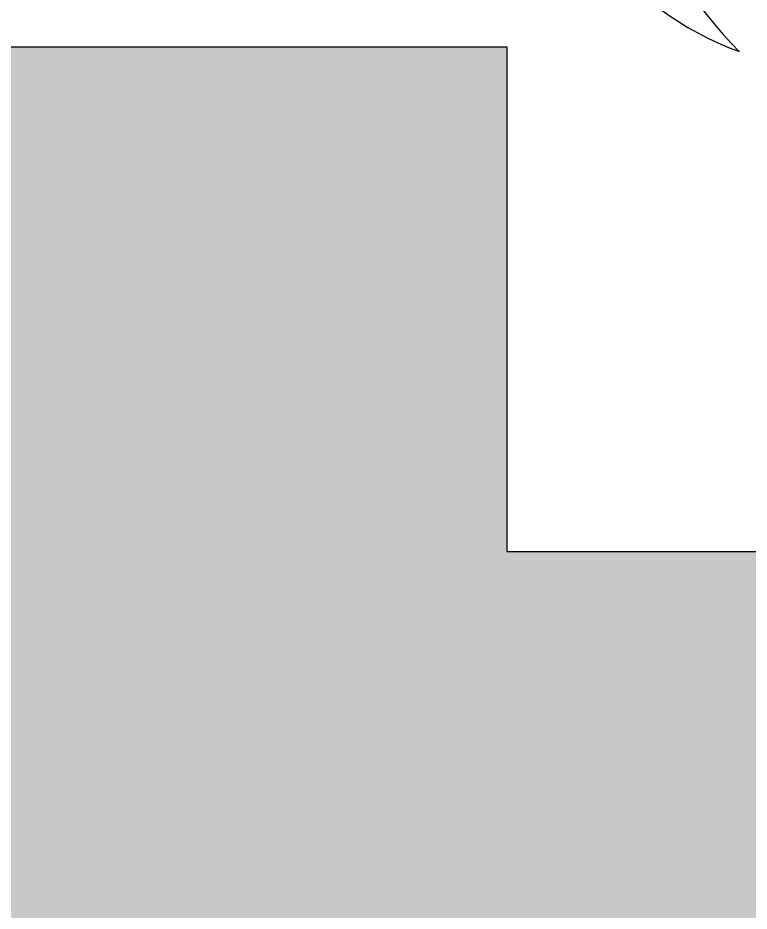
# Model space of a CAD drawing. Header units: millimetres. Extents: x 118878 to 201916, y 10986 to 20993.
# Drawn here: x 180741.61 to 180770.58, y 17938.73 to 17974.11 of the extents above; entities that cross this region are included whole.
import ezdxf

# ---------------------------------------------------------------- set-up
doc = ezdxf.new("R2010")
doc.units = ezdxf.units.MM
doc.header["$LTSCALE"] = 100
for name, color, linetype in [('7', 7, 'Continuous'), ('9', 11, 'Continuous'), ('TREE', 83, 'Continuous')]:
    doc.layers.add(name, color=color, linetype=linetype)

# ---------------------------------------------------------------- blocks, each defined once
blk = doc.blocks.new('TREE-CICAS')
at = {"layer": 'TREE'}
for centre, radius, start, end in [((1.185, -1.5076), 1.6495, 224.0763, 253.3794), ((0.5907, -2.3657), 0.7328, 216.29, 279.6243)]:
    blk.add_arc(centre, radius, start, end, dxfattribs=at)

msp = doc.modelspace()

# ---------------------------------------------------------------- hatches: boundary and pattern name
at = {"layer": '9'}
h = msp.add_hatch(color=256, dxfattribs=at)
h.paths.add_polyline_path([(179800.98, 16622.966), (179840.98, 16622.966), (179840.98, 16592.966), (179800.98, 16592.966)], flags=16)
h.paths.add_polyline_path([(179820.98, 17532.966), (179820.98, 17142.966), (179800.98, 17142.966), (179800.98, 16992.966), (179820.98, 16992.966), (179820.98, 16792.966), (179800.98, 16792.966), (179800.98, 16642.966), (179860.98, 16642.966), (179860.98, 16572.966), (179780.98, 16572.966), (179780.98, 17972.966), (179840.98, 17972.966), (179840.98, 17937.966), (179820.98, 17937.966), (179820.98, 17892.966), (179800.98, 17892.966), (179800.98, 17572.966), (179820.98, 17572.966), (179820.98, 17542.966), (180180.98, 17542.966), (180180.98, 17602.966), (180190.98, 17602.966), (180190.98, 17542.966), (180380.98, 17542.966), (180380.98, 17602.966), (180410.98, 17602.966), (180410.98, 17612.966), (180420.98, 17612.966), (180420.98, 17532.966)])
h.paths.add_polyline_path([(180675.98, 17752.966), (180675.98, 17717.966), (180640.98, 17717.966), (180640.98, 17542.966), (180700.98, 17542.966), (180700.98, 17532.966), (180570.98, 17532.966), (180570.98, 17542.966), (180630.98, 17542.966), (180630.98, 17592.966), (180570.98, 17592.966), (180570.98, 17602.966), (180630.98, 17602.966), (180630.98, 17772.966), (180640.98, 17772.966), (180640.98, 17762.966), (180860.98, 17762.966), (180860.98, 17887.966), (180830.98, 17887.966), (180830.98, 17932.966), (180640.98, 17932.966), (180640.98, 17867.966), (180630.98, 17867.966), (180630.98, 17877.966), (180620.98, 17877.966), (180620.98, 17952.966), (180680.98, 17952.966), (180680.98, 17972.966), (180760.98, 17972.966), (180760.98, 17952.966), (180780.98, 17952.966), (180780.98, 17972.966), (180820.98, 17972.966), (180820.98, 17952.966), (180840.98, 17952.966), (180840.98, 17972.966), (180880.98, 17972.966), (180880.98, 17672.966), (180860.98, 17672.966), (180860.98, 17752.966)])
h.paths.add_polyline_path([(180665.98, 17752.966), (180665.98, 17727.966), (180640.98, 17727.966), (180640.98, 17752.966)], flags=16)
h.paths.add_polyline_path([(180420.98, 17877.966), (180420.98, 17887.966), (180430.98, 17887.966), (180430.98, 17952.966), (180180.98, 17952.966), (180180.98, 17732.966), (180200.98, 17732.966), (180200.98, 17742.966), (180190.98, 17742.966), (180190.98, 17932.966), (180380.98, 17932.966), (180380.98, 17742.966), (180295.98, 17742.966), (180295.98, 17732.966), (180410.98, 17732.966), (180410.98, 17722.966), (180420.98, 17722.966), (180420.98, 17742.966), (180390.98, 17742.966), (180390.98, 17877.966)])
h.paths.add_polyline_path([(180820.98, 16827.966), (180830.98, 16827.966), (180830.98, 16862.966), (180880.98, 16862.966), (180880.98, 16802.966), (180820.98, 16802.966)])
h.paths.add_polyline_path([(180380.98, 16802.966), (180380.98, 16812.966), (180380.98, 16852.966), (180420.98, 16852.966), (180420.98, 16827.966), (180430.98, 16827.966), (180430.98, 16802.966)])
h.paths.add_polyline_path([(180800.98, 17032.966), (180860.98, 17032.966), (180860.98, 17532.966), (180800.98, 17532.966), (180800.98, 17552.966), (180830.98, 17552.966), (180830.98, 17572.966), (180860.98, 17572.966), (180860.98, 17582.966), (180880.98, 17582.966), (180880.98, 17012.966), (180800.98, 17012.966)])

# ---------------------------------------------------------------- linework, layer by layer
at = {"layer": '7'}
msp.add_line((180760.98, 17952.966), (180780.98, 17952.966), dxfattribs=at)
msp.add_lwpolyline([(180680.98, 17952.966), (180680.98, 17972.966), (180760.98, 17972.966), (180760.98, 17952.966)], dxfattribs=at)

# ---------------------------------------------------------------- block references
at = {"xscale": 17.5, "yscale": 17.5, "zscale": 17.5, "rotation": 330.0000000000001}
msp.add_blockref('TREE-CICAS', (180786.397, 18025.814), dxfattribs=at)

doc.saveas('drawing.dxf')
